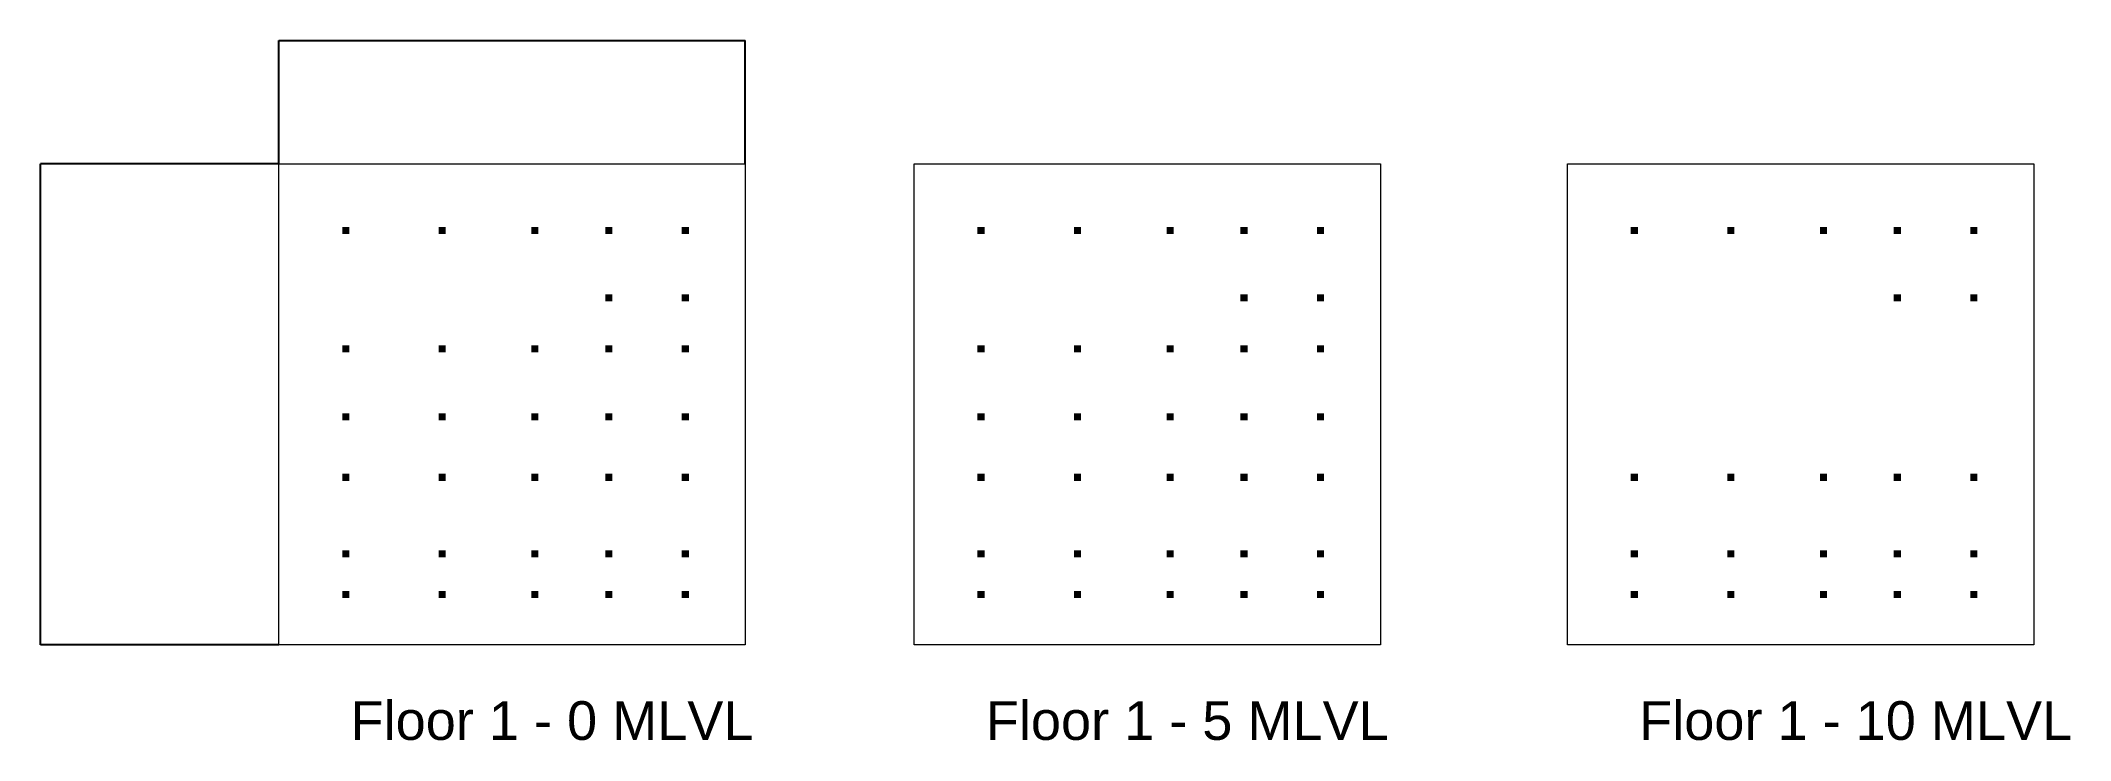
# Model space of a CAD drawing. Header units: millimetres. Extents: x 289764 to 691165, y -3588 to 134913.
import ezdxf

# ---------------------------------------------------------------- set-up
doc = ezdxf.new("R2010")
doc.units = ezdxf.units.MM
doc.layers.add('A- HATCH', color=253, linetype='Continuous', lineweight=5, true_color=0xa0a0a0)
doc.styles.get("Standard").update_dxf_attribs({"font": 'arial.ttf'})
doc.dimstyles.new('ISO-25', dxfattribs={"dimtxt": 2.5, "dimasz": 2.5, "dimexe": 1.25, "dimexo": 0.625, "dimtad": 1, "dimtxsty": 'Standard', "dimcen": 2.5, "dimazin": 3, "dimtfac": 1, "dimtmove": 0, "dimatfit": 3})

# ---------------------------------------------------------------- blocks, each defined once
blk = doc.blocks.new('planrect1')
at = {"layer": 'A- HATCH'}
blk.add_lwpolyline([(0, 95176), (92240, 95176), (92240, 0), (0, 0)], close=True, dxfattribs=at)
blk = doc.blocks.new('*D5')
at = {"layer": 'A- HATCH', "color": 0, "lineweight": -2}
for p, q in [((336881, 110504), (289767, 110504)), ((289768, 15331), (289768, 110502)), ((336881, 15328), (289767, 15328))]:
    blk.add_line(p, q, dxfattribs=at)
at = {"layer": 'A- HATCH', "color": 0}
for points in [[(289768, 110502), (289767, 110502), (289768, 110504)], [(289767, 15331), (289768, 15331), (289768, 15328)]]:
    blk.add_solid(points, dxfattribs=at)
at = {"layer": 'Defpoints', "color": 0}
for p in [(289768, 110504), (336881, 110504), (336881, 15328)]:
    blk.add_point(p, dxfattribs=at)
at = {"layer": 'A- HATCH', "color": 0, "insert": (289766, 62916), "char_height": 2.5, "attachment_point": 5, "rotation": 90}
blk.add_mtext('95176,33', dxfattribs=at)
blk = doc.blocks.new('*D6')
at = {"layer": 'A- HATCH', "color": 0, "lineweight": -2}
for p, q in [((336881, 110505), (336881, 134911)), ((336884, 134909), (429119, 134909)), ((429121, 110505), (429121, 134911))]:
    blk.add_line(p, q, dxfattribs=at)
at = {"layer": 'A- HATCH', "color": 0}
for points in [[(336884, 134910), (336884, 134909), (336881, 134909)], [(429119, 134909), (429119, 134910), (429121, 134909)]]:
    blk.add_solid(points, dxfattribs=at)
at = {"layer": 'Defpoints', "color": 0}
for p in [(429121, 134909), (336881, 110504), (429121, 110504)]:
    blk.add_point(p, dxfattribs=at)
at = {"layer": 'A- HATCH', "color": 0, "insert": (383001, 134912), "char_height": 2.5, "attachment_point": 5}
blk.add_mtext('92239,97', dxfattribs=at)

msp = doc.modelspace()

# ---------------------------------------------------------------- hatches: boundary and pattern name
at = {"layer": 'A- HATCH'}
h = msp.add_hatch(color=256, dxfattribs=at)
h.dxf.hatch_style = 1
h.paths.add_polyline_path([(349402.479, 98005.536), (349402.479, 96605.536), (350802.479, 96605.536), (350802.479, 98005.536)])
h = msp.add_hatch(color=256, dxfattribs=at)
h.dxf.hatch_style = 1
h.paths.add_polyline_path([(368485.189, 98005.536), (368485.189, 96605.536), (369885.189, 96605.536), (369885.189, 98005.536)])
h = msp.add_hatch(color=256, dxfattribs=at)
h.dxf.hatch_style = 1
h.paths.add_polyline_path([(386819.557, 98005.536), (386819.557, 96605.536), (388219.557, 96605.536), (388219.557, 98005.536)])
h = msp.add_hatch(color=256, dxfattribs=at)
h.dxf.hatch_style = 1
h.paths.add_polyline_path([(401412.217, 98005.536), (401412.217, 96605.536), (402812.217, 96605.536), (402812.217, 98005.536)])
h = msp.add_hatch(color=256, dxfattribs=at)
h.dxf.hatch_style = 1
h.paths.add_polyline_path([(416566.134, 98005.536), (416566.134, 96605.536), (417966.134, 96605.536), (417966.134, 98005.536)])
h = msp.add_hatch(color=256, dxfattribs=at)
h.dxf.hatch_style = 1
h.paths.add_polyline_path([(475027.58, 98005.536), (475027.58, 96605.536), (476427.58, 96605.536), (476427.58, 98005.536)])
h = msp.add_hatch(color=256, dxfattribs=at)
h.dxf.hatch_style = 1
h.paths.add_polyline_path([(494110.289, 98005.536), (494110.289, 96605.536), (495510.289, 96605.536), (495510.289, 98005.536)])
h = msp.add_hatch(color=256, dxfattribs=at)
h.dxf.hatch_style = 1
h.paths.add_polyline_path([(512444.657, 98005.536), (512444.657, 96605.536), (513844.657, 96605.536), (513844.657, 98005.536)])
h = msp.add_hatch(color=256, dxfattribs=at)
h.dxf.hatch_style = 1
h.paths.add_polyline_path([(527037.318, 98005.536), (527037.318, 96605.536), (528437.318, 96605.536), (528437.318, 98005.536)])
h = msp.add_hatch(color=256, dxfattribs=at)
h.dxf.hatch_style = 1
h.paths.add_polyline_path([(542191.234, 98005.536), (542191.234, 96605.536), (543591.234, 96605.536), (543591.234, 98005.536)])
h = msp.add_hatch(color=256, dxfattribs=at)
h.dxf.hatch_style = 1
h.paths.add_polyline_path([(604227.378, 98005.536), (604227.378, 96605.536), (605627.378, 96605.536), (605627.378, 98005.536)])
h = msp.add_hatch(color=256, dxfattribs=at)
h.dxf.hatch_style = 1
h.paths.add_polyline_path([(623310.087, 98005.536), (623310.087, 96605.536), (624710.087, 96605.536), (624710.087, 98005.536)])
h = msp.add_hatch(color=256, dxfattribs=at)
h.dxf.hatch_style = 1
h.paths.add_polyline_path([(641644.455, 98005.536), (641644.455, 96605.536), (643044.455, 96605.536), (643044.455, 98005.536)])
h = msp.add_hatch(color=256, dxfattribs=at)
h.dxf.hatch_style = 1
h.paths.add_polyline_path([(656237.116, 98005.536), (656237.116, 96605.536), (657637.116, 96605.536), (657637.116, 98005.536)])
h = msp.add_hatch(color=256, dxfattribs=at)
h.dxf.hatch_style = 1
h.paths.add_polyline_path([(671391.032, 98005.536), (671391.032, 96605.536), (672791.032, 96605.536), (672791.032, 98005.536)])
h = msp.add_hatch(color=256, dxfattribs=at)
h.dxf.hatch_style = 1
h.paths.add_polyline_path([(401412.217, 84722.473), (401412.217, 83322.473), (402812.217, 83322.473), (402812.217, 84722.473)])
h = msp.add_hatch(color=256, dxfattribs=at)
h.dxf.hatch_style = 1
h.paths.add_polyline_path([(416566.134, 84722.473), (416566.134, 83322.473), (417966.134, 83322.473), (417966.134, 84722.473)])
h = msp.add_hatch(color=256, dxfattribs=at)
h.dxf.hatch_style = 1
h.paths.add_polyline_path([(527037.318, 84722.473), (527037.318, 83322.473), (528437.318, 83322.473), (528437.318, 84722.473)])
h = msp.add_hatch(color=256, dxfattribs=at)
h.dxf.hatch_style = 1
h.paths.add_polyline_path([(542191.234, 84722.473), (542191.234, 83322.473), (543591.234, 83322.473), (543591.234, 84722.473)])
h = msp.add_hatch(color=256, dxfattribs=at)
h.dxf.hatch_style = 1
h.paths.add_polyline_path([(656237.116, 84722.473), (656237.116, 83322.473), (657637.116, 83322.473), (657637.116, 84722.473)])
h = msp.add_hatch(color=256, dxfattribs=at)
h.dxf.hatch_style = 1
h.paths.add_polyline_path([(671391.032, 84722.473), (671391.032, 83322.473), (672791.032, 83322.473), (672791.032, 84722.473)])
h = msp.add_hatch(color=256, dxfattribs=at)
h.dxf.hatch_style = 1
h.paths.add_polyline_path([(349402.479, 74619.863), (349402.479, 73219.863), (350802.479, 73219.863), (350802.479, 74619.863)])
h = msp.add_hatch(color=256, dxfattribs=at)
h.dxf.hatch_style = 1
h.paths.add_polyline_path([(368485.189, 74619.863), (368485.189, 73219.863), (369885.189, 73219.863), (369885.189, 74619.863)])
h = msp.add_hatch(color=256, dxfattribs=at)
h.dxf.hatch_style = 1
h.paths.add_polyline_path([(386819.557, 74619.863), (386819.557, 73219.863), (388219.557, 73219.863), (388219.557, 74619.863)])
h = msp.add_hatch(color=256, dxfattribs=at)
h.dxf.hatch_style = 1
h.paths.add_polyline_path([(401412.217, 74619.863), (401412.217, 73219.863), (402812.217, 73219.863), (402812.217, 74619.863)])
h = msp.add_hatch(color=256, dxfattribs=at)
h.dxf.hatch_style = 1
h.paths.add_polyline_path([(416566.134, 74619.863), (416566.134, 73219.863), (417966.134, 73219.863), (417966.134, 74619.863)])
h = msp.add_hatch(color=256, dxfattribs=at)
h.dxf.hatch_style = 1
h.paths.add_polyline_path([(475027.58, 74619.863), (475027.58, 73219.863), (476427.58, 73219.863), (476427.58, 74619.863)])
h = msp.add_hatch(color=256, dxfattribs=at)
h.dxf.hatch_style = 1
h.paths.add_polyline_path([(494110.289, 74619.863), (494110.289, 73219.863), (495510.289, 73219.863), (495510.289, 74619.863)])
h = msp.add_hatch(color=256, dxfattribs=at)
h.dxf.hatch_style = 1
h.paths.add_polyline_path([(512444.657, 74619.863), (512444.657, 73219.863), (513844.657, 73219.863), (513844.657, 74619.863)])
h = msp.add_hatch(color=256, dxfattribs=at)
h.dxf.hatch_style = 1
h.paths.add_polyline_path([(527037.318, 74619.863), (527037.318, 73219.863), (528437.318, 73219.863), (528437.318, 74619.863)])
h = msp.add_hatch(color=256, dxfattribs=at)
h.dxf.hatch_style = 1
h.paths.add_polyline_path([(542191.234, 74619.863), (542191.234, 73219.863), (543591.234, 73219.863), (543591.234, 74619.863)])
h = msp.add_hatch(color=256, dxfattribs=at)
h.dxf.hatch_style = 1
h.paths.add_polyline_path([(349402.479, 61149.715), (349402.479, 59749.715), (350802.479, 59749.715), (350802.479, 61149.715)])
h = msp.add_hatch(color=256, dxfattribs=at)
h.dxf.hatch_style = 1
h.paths.add_polyline_path([(368485.189, 61149.715), (368485.189, 59749.715), (369885.189, 59749.715), (369885.189, 61149.715)])
h = msp.add_hatch(color=256, dxfattribs=at)
h.dxf.hatch_style = 1
h.paths.add_polyline_path([(386819.557, 61149.715), (386819.557, 59749.715), (388219.557, 59749.715), (388219.557, 61149.715)])
h = msp.add_hatch(color=256, dxfattribs=at)
h.dxf.hatch_style = 1
h.paths.add_polyline_path([(401412.217, 61149.715), (401412.217, 59749.715), (402812.217, 59749.715), (402812.217, 61149.715)])
h = msp.add_hatch(color=256, dxfattribs=at)
h.dxf.hatch_style = 1
h.paths.add_polyline_path([(416566.134, 61149.715), (416566.134, 59749.715), (417966.134, 59749.715), (417966.134, 61149.715)])
h = msp.add_hatch(color=256, dxfattribs=at)
h.dxf.hatch_style = 1
h.paths.add_polyline_path([(475027.58, 61149.715), (475027.58, 59749.715), (476427.58, 59749.715), (476427.58, 61149.715)])
h = msp.add_hatch(color=256, dxfattribs=at)
h.dxf.hatch_style = 1
h.paths.add_polyline_path([(494110.289, 61149.715), (494110.289, 59749.715), (495510.289, 59749.715), (495510.289, 61149.715)])
h = msp.add_hatch(color=256, dxfattribs=at)
h.dxf.hatch_style = 1
h.paths.add_polyline_path([(512444.657, 61149.715), (512444.657, 59749.715), (513844.657, 59749.715), (513844.657, 61149.715)])
h = msp.add_hatch(color=256, dxfattribs=at)
h.dxf.hatch_style = 1
h.paths.add_polyline_path([(527037.318, 61149.715), (527037.318, 59749.715), (528437.318, 59749.715), (528437.318, 61149.715)])
h = msp.add_hatch(color=256, dxfattribs=at)
h.dxf.hatch_style = 1
h.paths.add_polyline_path([(542191.234, 61149.715), (542191.234, 59749.715), (543591.234, 59749.715), (543591.234, 61149.715)])
h = msp.add_hatch(color=256, dxfattribs=at)
h.dxf.hatch_style = 1
h.paths.add_polyline_path([(349402.479, 49176.25), (349402.479, 47776.25), (350802.479, 47776.25), (350802.479, 49176.25)])
h = msp.add_hatch(color=256, dxfattribs=at)
h.dxf.hatch_style = 1
h.paths.add_polyline_path([(368485.189, 49176.25), (368485.189, 47776.25), (369885.189, 47776.25), (369885.189, 49176.25)])
h = msp.add_hatch(color=256, dxfattribs=at)
h.dxf.hatch_style = 1
h.paths.add_polyline_path([(386819.557, 49176.25), (386819.557, 47776.25), (388219.557, 47776.25), (388219.557, 49176.25)])
h = msp.add_hatch(color=256, dxfattribs=at)
h.dxf.hatch_style = 1
h.paths.add_polyline_path([(401412.217, 49176.25), (401412.217, 47776.25), (402812.217, 47776.25), (402812.217, 49176.25)])
h = msp.add_hatch(color=256, dxfattribs=at)
h.dxf.hatch_style = 1
h.paths.add_polyline_path([(416566.134, 49176.25), (416566.134, 47776.25), (417966.134, 47776.25), (417966.134, 49176.25)])
h = msp.add_hatch(color=256, dxfattribs=at)
h.dxf.hatch_style = 1
h.paths.add_polyline_path([(475027.58, 49176.25), (475027.58, 47776.25), (476427.58, 47776.25), (476427.58, 49176.25)])
h = msp.add_hatch(color=256, dxfattribs=at)
h.dxf.hatch_style = 1
h.paths.add_polyline_path([(494110.289, 49176.25), (494110.289, 47776.25), (495510.289, 47776.25), (495510.289, 49176.25)])
h = msp.add_hatch(color=256, dxfattribs=at)
h.dxf.hatch_style = 1
h.paths.add_polyline_path([(512444.657, 49176.25), (512444.657, 47776.25), (513844.657, 47776.25), (513844.657, 49176.25)])
h = msp.add_hatch(color=256, dxfattribs=at)
h.dxf.hatch_style = 1
h.paths.add_polyline_path([(527037.318, 49176.25), (527037.318, 47776.25), (528437.318, 47776.25), (528437.318, 49176.25)])
h = msp.add_hatch(color=256, dxfattribs=at)
h.dxf.hatch_style = 1
h.paths.add_polyline_path([(542191.234, 49176.25), (542191.234, 47776.25), (543591.234, 47776.25), (543591.234, 49176.25)])
h = msp.add_hatch(color=256, dxfattribs=at)
h.dxf.hatch_style = 1
h.paths.add_polyline_path([(604227.378, 49176.25), (604227.378, 47776.25), (605627.378, 47776.25), (605627.378, 49176.25)])
h = msp.add_hatch(color=256, dxfattribs=at)
h.dxf.hatch_style = 1
h.paths.add_polyline_path([(623310.087, 49176.25), (623310.087, 47776.25), (624710.087, 47776.25), (624710.087, 49176.25)])
h = msp.add_hatch(color=256, dxfattribs=at)
h.dxf.hatch_style = 1
h.paths.add_polyline_path([(641644.455, 49176.25), (641644.455, 47776.25), (643044.455, 47776.25), (643044.455, 49176.25)])
h = msp.add_hatch(color=256, dxfattribs=at)
h.dxf.hatch_style = 1
h.paths.add_polyline_path([(656237.116, 49176.25), (656237.116, 47776.25), (657637.116, 47776.25), (657637.116, 49176.25)])
h = msp.add_hatch(color=256, dxfattribs=at)
h.dxf.hatch_style = 1
h.paths.add_polyline_path([(671391.032, 49176.25), (671391.032, 47776.25), (672791.032, 47776.25), (672791.032, 49176.25)])
h = msp.add_hatch(color=256, dxfattribs=at)
h.dxf.hatch_style = 1
h.paths.add_polyline_path([(349402.479, 34022.333), (349402.479, 32622.333), (350802.479, 32622.333), (350802.479, 34022.333)])
h = msp.add_hatch(color=256, dxfattribs=at)
h.dxf.hatch_style = 1
h.paths.add_polyline_path([(368485.189, 34022.333), (368485.189, 32622.333), (369885.189, 32622.333), (369885.189, 34022.333)])
h = msp.add_hatch(color=256, dxfattribs=at)
h.dxf.hatch_style = 1
h.paths.add_polyline_path([(386819.557, 34022.333), (386819.557, 32622.333), (388219.557, 32622.333), (388219.557, 34022.333)])
h = msp.add_hatch(color=256, dxfattribs=at)
h.dxf.hatch_style = 1
h.paths.add_polyline_path([(401412.217, 34022.333), (401412.217, 32622.333), (402812.217, 32622.333), (402812.217, 34022.333)])
h = msp.add_hatch(color=256, dxfattribs=at)
h.dxf.hatch_style = 1
h.paths.add_polyline_path([(416566.134, 34022.333), (416566.134, 32622.333), (417966.134, 32622.333), (417966.134, 34022.333)])
h = msp.add_hatch(color=256, dxfattribs=at)
h.dxf.hatch_style = 1
h.paths.add_polyline_path([(475027.58, 34022.333), (475027.58, 32622.333), (476427.58, 32622.333), (476427.58, 34022.333)])
h = msp.add_hatch(color=256, dxfattribs=at)
h.dxf.hatch_style = 1
h.paths.add_polyline_path([(494110.289, 34022.333), (494110.289, 32622.333), (495510.289, 32622.333), (495510.289, 34022.333)])
h = msp.add_hatch(color=256, dxfattribs=at)
h.dxf.hatch_style = 1
h.paths.add_polyline_path([(512444.657, 34022.333), (512444.657, 32622.333), (513844.657, 32622.333), (513844.657, 34022.333)])
h = msp.add_hatch(color=256, dxfattribs=at)
h.dxf.hatch_style = 1
h.paths.add_polyline_path([(527037.318, 34022.333), (527037.318, 32622.333), (528437.318, 32622.333), (528437.318, 34022.333)])
h = msp.add_hatch(color=256, dxfattribs=at)
h.dxf.hatch_style = 1
h.paths.add_polyline_path([(542191.234, 34022.333), (542191.234, 32622.333), (543591.234, 32622.333), (543591.234, 34022.333)])
h = msp.add_hatch(color=256, dxfattribs=at)
h.dxf.hatch_style = 1
h.paths.add_polyline_path([(604227.378, 34022.333), (604227.378, 32622.333), (605627.378, 32622.333), (605627.378, 34022.333)])
h = msp.add_hatch(color=256, dxfattribs=at)
h.dxf.hatch_style = 1
h.paths.add_polyline_path([(623310.087, 34022.333), (623310.087, 32622.333), (624710.087, 32622.333), (624710.087, 34022.333)])
h = msp.add_hatch(color=256, dxfattribs=at)
h.dxf.hatch_style = 1
h.paths.add_polyline_path([(641644.455, 34022.333), (641644.455, 32622.333), (643044.455, 32622.333), (643044.455, 34022.333)])
h = msp.add_hatch(color=256, dxfattribs=at)
h.dxf.hatch_style = 1
h.paths.add_polyline_path([(656237.116, 34022.333), (656237.116, 32622.333), (657637.116, 32622.333), (657637.116, 34022.333)])
h = msp.add_hatch(color=256, dxfattribs=at)
h.dxf.hatch_style = 1
h.paths.add_polyline_path([(671391.032, 34022.333), (671391.032, 32622.333), (672791.032, 32622.333), (672791.032, 34022.333)])
h = msp.add_hatch(color=256, dxfattribs=at)
h.dxf.hatch_style = 1
h.paths.add_polyline_path([(349402.479, 25977.662), (349402.479, 24577.662), (350802.479, 24577.662), (350802.479, 25977.662)])
h = msp.add_hatch(color=256, dxfattribs=at)
h.dxf.hatch_style = 1
h.paths.add_polyline_path([(368485.189, 25977.662), (368485.189, 24577.662), (369885.189, 24577.662), (369885.189, 25977.662)])
h = msp.add_hatch(color=256, dxfattribs=at)
h.dxf.hatch_style = 1
h.paths.add_polyline_path([(386819.557, 25977.662), (386819.557, 24577.662), (388219.557, 24577.662), (388219.557, 25977.662)])
h = msp.add_hatch(color=256, dxfattribs=at)
h.dxf.hatch_style = 1
h.paths.add_polyline_path([(401412.217, 25977.662), (401412.217, 24577.662), (402812.217, 24577.662), (402812.217, 25977.662)])
h = msp.add_hatch(color=256, dxfattribs=at)
h.dxf.hatch_style = 1
h.paths.add_polyline_path([(416566.134, 25977.662), (416566.134, 24577.662), (417966.134, 24577.662), (417966.134, 25977.662)])
h = msp.add_hatch(color=256, dxfattribs=at)
h.dxf.hatch_style = 1
h.paths.add_polyline_path([(475027.58, 25977.662), (475027.58, 24577.662), (476427.58, 24577.662), (476427.58, 25977.662)])
h = msp.add_hatch(color=256, dxfattribs=at)
h.dxf.hatch_style = 1
h.paths.add_polyline_path([(494110.289, 25977.662), (494110.289, 24577.662), (495510.289, 24577.662), (495510.289, 25977.662)])
h = msp.add_hatch(color=256, dxfattribs=at)
h.dxf.hatch_style = 1
h.paths.add_polyline_path([(512444.657, 25977.662), (512444.657, 24577.662), (513844.657, 24577.662), (513844.657, 25977.662)])
h = msp.add_hatch(color=256, dxfattribs=at)
h.dxf.hatch_style = 1
h.paths.add_polyline_path([(527037.318, 25977.662), (527037.318, 24577.662), (528437.318, 24577.662), (528437.318, 25977.662)])
h = msp.add_hatch(color=256, dxfattribs=at)
h.dxf.hatch_style = 1
h.paths.add_polyline_path([(542191.234, 25977.662), (542191.234, 24577.662), (543591.234, 24577.662), (543591.234, 25977.662)])
h = msp.add_hatch(color=256, dxfattribs=at)
h.dxf.hatch_style = 1
h.paths.add_polyline_path([(604227.378, 25977.662), (604227.378, 24577.662), (605627.378, 24577.662), (605627.378, 25977.662)])
h = msp.add_hatch(color=256, dxfattribs=at)
h.dxf.hatch_style = 1
h.paths.add_polyline_path([(623310.087, 25977.662), (623310.087, 24577.662), (624710.087, 24577.662), (624710.087, 25977.662)])
h = msp.add_hatch(color=256, dxfattribs=at)
h.dxf.hatch_style = 1
h.paths.add_polyline_path([(641644.455, 25977.662), (641644.455, 24577.662), (643044.455, 24577.662), (643044.455, 25977.662)])
h = msp.add_hatch(color=256, dxfattribs=at)
h.dxf.hatch_style = 1
h.paths.add_polyline_path([(656237.116, 25977.662), (656237.116, 24577.662), (657637.116, 24577.662), (657637.116, 25977.662)])
h = msp.add_hatch(color=256, dxfattribs=at)
h.dxf.hatch_style = 1
h.paths.add_polyline_path([(671391.032, 25977.662), (671391.032, 24577.662), (672791.032, 24577.662), (672791.032, 25977.662)])

# ---------------------------------------------------------------- linework, layer by layer
for points in [[(462506.397, 110504.338), (554746.371, 110504.338), (554746.371, 15328.005), (462506.397, 15328.005)], [(591706.195, 110504.338), (683946.169, 110504.338), (683946.169, 15328.005), (591706.195, 15328.005)]]:
    msp.add_lwpolyline(points, close=True, dxfattribs=at)

# ---------------------------------------------------------------- block references
msp.add_blockref('planrect1', (336881.297, 15328.005), dxfattribs=at)

# ---------------------------------------------------------------- texts
for s, p in [('Floor 1 - 0 MLVL', (351060.4, -3479.056)), ('Floor 1 - 5 MLVL', (476685.5, -3479.056)), ('Floor 1 - 10 MLVL', (605885.298, -3479.056))]:
    msp.add_text(s, height=7660.06708, dxfattribs=at).set_placement(p)

# ---------------------------------------------------------------- dimensions: what is measured, and where the dimension line sits
dim = msp.add_linear_dim(base=(429121.271, 134909.491), p1=(336881.297, 110504.338), p2=(429121.271, 110504.338), dimstyle='ISO-25', override={"dimadec": 0, "dimazin": 0, "dimfxl": 1}, dxfattribs=at)
dim.commit()
dim.dimension.update_dxf_attribs({"geometry": '*D6', "text_midpoint": (383001.284, 134911.618)})
dim = msp.add_linear_dim(base=(289767.806, 110504.338), p1=(336881.297, 15328.005), p2=(336881.297, 110504.338), angle=90, dimstyle='ISO-25', override={"dimadec": 0, "dimazin": 0, "dimfxl": 1}, dxfattribs=at)
dim.commit()
dim.dimension.update_dxf_attribs({"geometry": '*D5', "text_midpoint": (289765.679, 62916.171)})

doc.saveas('drawing.dxf')
